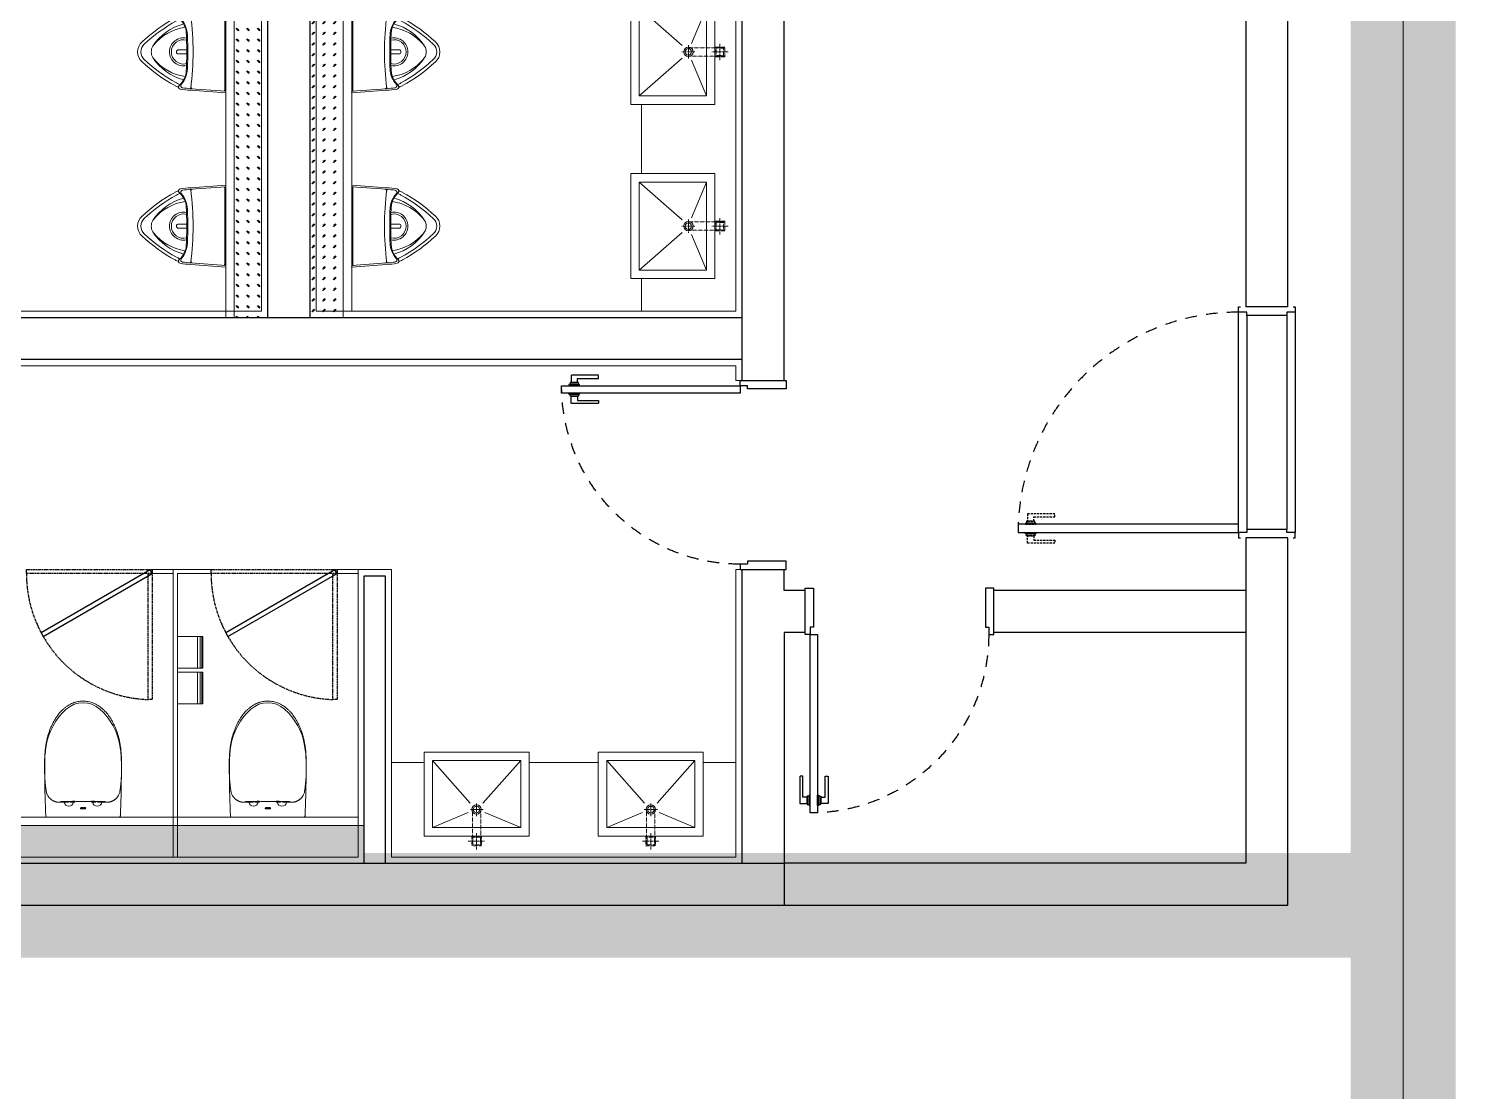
# Model space of a CAD drawing. Header units: millimetres. Extents: x 4003075 to 5615882, y 1445368 to 2591247.
# Drawn here: x 5327028 to 5333950, y 2410184 to 2415241 of the extents above; entities that cross this region are included whole.
import ezdxf

# ---------------------------------------------------------------- set-up
doc = ezdxf.new("R2010")
doc.units = ezdxf.units.MM
for name, pattern in [('XR-평면도$0$CENTER', [2, 1.25, -0.25, 0.25, -0.25]), ('XR-평면도$0$DASHEDX2', [1.5, 1, -0.5]), ('XR-평면도$0$HID', [2, 1.1, -0.9])]:
    doc.linetypes.add(name, pattern=pattern)
for name, color, linetype, lineweight in [('1.검수박스', 2, 'Continuous', 25), ('XR-평면도$0$A-CNTL', 9, 'Continuous', 15), ('XR-평면도$0$A-DWXM-DOOR', 9, 'Continuous', 25), ('XR-평면도$0$A-ELEV-LIN3', 9, 'Continuous', 18), ('XR-평면도$0$A-FLXM-SANI', 9, 'Continuous', 20), ('XR-평면도$0$A-WAXM-CUBI', 9, 'Continuous', 20), ('XR-평면도$0$A-WAXM-DRYW', 9, 'Continuous', 25), ('XR-평면도$0$A-XXXX-FIN2', 9, 'Continuous', 20)]:
    doc.layers.add(name, color=color, linetype=linetype, lineweight=lineweight)
doc.layers.add('XR-평면도$0$A-XXXX-NPLT', color=9, linetype='Continuous', lineweight=15, plot=False)

# ---------------------------------------------------------------- blocks, each defined once
blk = doc.blocks.new('XR-평면도$0$중심선(210216)')
at = {"layer": 'XR-평면도$0$A-CNTL', "ltscale": 300}
blk.add_lwpolyline([(11000, 206000), (11000, -10000)], dxfattribs=at)
blk = doc.blocks.new('XR-평면도$0$소변기_02')
at = {"layer": 'XR-평면도$0$A-FLXM-SANI'}
for p, q in [((-175.4, -100), (-187.5, -100)), ((-187.5, -100), (-175.4, -265.9)), ((183.9, -105), (-183.9, -105)), ((-175.1, -105), (-175.4, -100)), ((175.4, -100), (-175.4, -100)), ((175.4, -100), (175.1, -105)), ((175.4, -265.9), (187.5, -100)), ((187.5, -100), (175.4, -100))]:
    blk.add_line(p, q, dxfattribs=at)
for points in [[(-187.5, -100), (-195, -100), (-182.9, -265.9, 0.023242), (-176.9, -316.6, 0.630524), (-159.5, -321.6, -0.202072), (-89.5, -288.1, -0.011863), (0, -286, -0.011863), (89.5, -288.1, -0.202072), (159.5, -321.6, 0.630524), (176.9, -316.6, 0.023242), (182.9, -265.9), (195, -100), (187.5, -100)], [(0, -368, -0.478946), (-65.1, -287.1)], [(-56.1, -286.8, 0.490611), (0, -359.4, 0.528057)], [(-10, -286), (-10, -324.8, 0.414214), (0, -334.8, 0.414214)], [(10, -286), (10, -324.8, -0.414214), (0, -334.8, -0.414214)], [(56.1, -286.8, -0.490611), (0, -359.4, -0.528057)], [(0, -368, 0.478946), (65.1, -287.1)]]:
    blk.add_lwpolyline(points, format="xyb", dxfattribs=at)
for centre, radius, start, end in [((-183.9, -108), 3, 90, 184.15964), ((183.9, -108), 3, 355.84036, 90), ((-168, -258), 8, 184.15964, 276.82536), ((373.1, -226), 550, 184.15964, 188.5026), ((-173.2, -268.7), 2, 97.08927, 184.47099), ((0, -1661.5), 1405.5, 82.91073, 97.08927), ((168, -258), 8, 263.17464, 355.84036), ((-373.1, -226), 550, 351.4974, 355.84036), ((173.2, -268.7), 2, 355.52901, 82.91073), ((-161.9, -306), 9, 188.5026, 311.47478), ((-29.7, -269.3), 150, 201.71253, 208.91057), ((551.7, 51.7), 814.1, 208.91057, 222.56952), ((-76.5, -402.7), 120, 92.47551, 131.47478), ((-29.7, -269.3), 135, 201.71253, 208.91057), ((551.7, 51.7), 799.1, 208.91057, 222.56952), ((103.4, -241.7), 243.5, 193.95778, 237.70336), ((118.9, -259.2), 238.8, 188.26631, 230.45958), ((0, -2172.2), 1891.2, 90, 92.47551), ((0, -2172.2), 1891.2, 87.52449, 90), ((-103.4, -241.7), 243.5, 302.29664, 346.04222), ((-118.9, -259.2), 238.8, 309.54042, 351.73369), ((-551.7, 51.7), 799.1, 317.43048, 331.08943), ((-551.7, 51.7), 814.1, 317.43048, 331.08943), ((76.5, -402.7), 120, 48.52522, 87.52449), ((29.7, -269.3), 135, 331.08943, 338.28747), ((161.9, -306), 9, 228.52522, 351.4974), ((29.7, -269.3), 150, 331.08943, 338.28747), ((0, -405.2), 50, 237.70336, 302.29664), ((0, -455), 65, 222.56952, 270), ((0, -455), 50, 222.56952, 270), ((0, -455), 50, 270, 317.43048), ((0, -455), 65, 270, 317.43048)]:
    blk.add_arc(centre, radius, start, end, dxfattribs=at)
for p in [(-183.9, -105), (195, -100), (-167, -266), (0, -286)]:
    blk.add_point(p, dxfattribs=at)
blk = doc.blocks.new('XR-평면도$0$도어_005')
at = {"layer": 'XR-평면도$0$A-DWXM-DOOR'}
blk.add_lwpolyline([(60, 0), (60, 850), (25, 850), (25, 0)], close=True, dxfattribs=at)
at = {"layer": 'XR-평면도$0$A-DWXM-DOOR', "color": 9, "linetype": 'XR-평면도$0$DASHEDX2', "ltscale": 2}
for points in [[(-25, 805), (10, 805), (10, 775), (-10, 775), (-10, 675), (-25, 675)], [(20, 810), (20, 770), (10, 770), (10, 810)], [(20, 765), (20, 815), (25, 815), (25, 765)], [(65, 765), (65, 815), (60, 815), (60, 765)], [(65, 810), (65, 770), (75, 770), (75, 810)], [(110, 805), (75, 805), (75, 775), (95, 775), (95, 675), (110, 675)]]:
    blk.add_lwpolyline(points, close=True, dxfattribs=at)
at = {"layer": 'XR-평면도$0$A-DWXM-DOOR', "color": 0}
for points in [[(40, -220), (40, -35), (25, -35), (25, 0), (0, 0), (0, -220)], [(860, -220), (860, -35), (875, -35), (875, 0), (900, 0), (900, -220)]]:
    blk.add_lwpolyline(points, close=True, dxfattribs=at)
at = {"layer": 'XR-평면도$0$A-DWXM-DOOR', "color": 1, "linetype": 'XR-평면도$0$HID', "ltscale": 50}
blk.add_arc((25, 0), 850, 0, 90, dxfattribs=at)
blk = doc.blocks.new('XR-평면도$0$대변기_04')
at = {"layer": 'XR-평면도$0$A-FLXM-SANI'}
for p, q in [((170.8, -200), (-170.8, -200)), ((-105, -274.9), (-105, -271.9)), ((-60, -270.9), (-60, -270.8)), ((-60, -270.8), (-60, -271)), ((-60, -271.4), (-60, -270.9)), ((-60, -271), (-60, -271.7)), ((-60, -271.7), (-60, -271.4)), ((-12.4, -240.2), (-11.5, -241.2)), ((-12.4, -240.2), (-6.8, -240.2)), ((-12.4, -242.2), (-12.4, -240.2)), ((-12.4, -240.4), (-11.6, -241.3)), ((-12.4, -240.6), (-11.7, -241.4)), ((-12.4, -240.8), (-11.7, -241.5)), ((-12.4, -240.9), (-11.8, -241.6)), ((-12.4, -241.1), (-11.8, -241.8)), ((-12.4, -241.3), (-11.8, -241.9)), ((-12.4, -241.5), (-11.8, -242.1)), ((-12.4, -241.7), (-11.9, -242.2)), ((-12.4, -241.8), (-12.1, -242.2)), ((-12.4, -242), (-12.3, -242.2)), ((-12.4, -242.2), (-12.4, -242.2)), ((-12.4, -242.2), (-11.8, -242.2)), ((-12.3, -240.2), (-11.4, -241.1)), ((-12.1, -240.2), (-11.3, -241)), ((-12, -240.2), (-11.2, -240.9)), ((-11.8, -240.2), (-11.1, -240.9)), ((-11.8, -242.2), (-11.8, -241.9)), ((-11.6, -240.2), (-11, -240.8)), ((-11.4, -240.2), (-10.8, -240.8)), ((-11.3, -240.2), (-10.6, -240.8)), ((-11.3, -244.8), (-11.3, -245.5)), ((-10.7, -244.8), (-11.3, -244.8)), ((-11.3, -244.9), (-10.8, -245.5)), ((-11.3, -245.1), (-10.9, -245.5)), ((-11.3, -245.2), (-11.1, -245.5)), ((-11.3, -245.4), (-11.3, -245.5)), ((-7.9, -245.5), (-11.3, -245.5)), ((-11.2, -244.8), (-10.6, -245.5)), ((-11.1, -240.2), (-10.4, -240.8)), ((-11, -244.8), (-10.4, -245.5)), ((-10.9, -240.2), (-10.3, -240.8)), ((-10.9, -244.8), (-10.2, -245.5)), ((-10.7, -240.2), (-9, -242)), ((-10.7, -240.8), (-10.3, -240.8)), ((-10.7, -244.8), (-10.1, -245.5)), ((-10.6, -240.2), (-9, -241.8)), ((-10.5, -244.8), (-9.9, -245.5)), ((-10.4, -240.2), (-9, -241.6)), ((-10.4, -244.7), (-9.7, -245.5)), ((-10.3, -240.8), (-9, -242.1)), ((-10.3, -240.8), (-10.3, -244.4)), ((-10.3, -241), (-9, -242.3)), ((-10.3, -241.2), (-9, -242.5)), ((-10.3, -241.4), (-9, -242.7)), ((-10.3, -241.5), (-9, -242.8)), ((-10.3, -241.7), (-9, -243)), ((-10.3, -241.9), (-9, -243.2)), ((-10.3, -242.1), (-9, -243.4)), ((-10.3, -242.3), (-9, -243.5)), ((-10.3, -242.4), (-9, -243.7)), ((-10.3, -242.6), (-9, -243.9)), ((-10.3, -242.8), (-9, -244.1)), ((-10.3, -243), (-9, -244.3)), ((-10.3, -243.1), (-9, -244.4)), ((-10.3, -243.3), (-8.1, -245.5)), ((-10.3, -243.5), (-8.3, -245.5)), ((-10.3, -243.7), (-8.5, -245.5)), ((-10.3, -243.8), (-8.6, -245.5)), ((-10.3, -244), (-8.8, -245.5)), ((-10.3, -244.2), (-9, -245.5)), ((-10.3, -244.4), (-9.2, -245.5)), ((-10.3, -244.5), (-9.3, -245.5)), ((-10.3, -244.7), (-9.5, -245.5)), ((-10.2, -240.2), (-9, -241.4)), ((-10, -240.2), (-9, -241.2)), ((-9.8, -240.2), (-9, -241.1)), ((-9.7, -240.2), (-9, -240.9)), ((-9.5, -240.2), (-8.9, -240.8)), ((-9.3, -240.2), (-8.7, -240.8)), ((-9.1, -240.2), (-8.5, -240.8)), ((-9, -240.2), (-8.3, -240.8)), ((-9, -240.8), (-9, -244.4)), ((-9, -240.8), (-8.5, -240.8)), ((-9, -245.5), (-9, -245.5)), ((-8.8, -240.2), (-8.1, -240.9)), ((-8.6, -240.2), (-6.8, -242)), ((-8.6, -244.8), (-7.9, -245.5)), ((-7.9, -244.8), (-8.6, -244.8)), ((-8.4, -240.2), (-6.8, -241.8)), ((-8.4, -244.8), (-7.9, -245.3)), ((-8.3, -240.2), (-6.8, -241.7)), ((-8.2, -244.8), (-7.9, -245.2)), ((-8.1, -240.2), (-6.8, -241.5)), ((-8, -244.8), (-7.9, -245)), ((-7.9, -240.2), (-6.8, -241.3)), ((-7.9, -244.8), (-7.9, -245.5)), ((-7.7, -240.2), (-6.8, -241.1)), ((-7.5, -240.2), (-6.8, -241)), ((-7.5, -241.5), (-6.8, -242.2)), ((-7.4, -240.2), (-6.8, -240.8)), ((-7.4, -241.7), (-7, -242.2)), ((-7.4, -241.9), (-7.1, -242.2)), ((-7.4, -242.2), (-7.4, -241.9)), ((-7.4, -242.1), (-7.3, -242.2)), ((-7.4, -242.2), (-6.8, -242.2)), ((-7.2, -240.2), (-6.8, -240.6)), ((-7, -240.2), (-6.8, -240.4)), ((-6.8, -240.2), (-6.8, -240.3)), ((-6.8, -242.2), (-6.8, -240.2)), ((-6.8, -240.8), (-6.8, -240.8)), ((-6.4, -242.6), (-3.3, -245.6)), ((-6.4, -242.8), (-3.5, -245.6)), ((-6.4, -243), (-3.7, -245.6)), ((-6.4, -243.1), (-3.9, -245.6)), ((-6.3, -242), (-4.9, -243.4)), ((-6.3, -242.1), (-4.8, -243.6)), ((-6.3, -242.3), (-4.7, -243.9)), ((-6.3, -242.4), (-4.6, -244.1)), ((-6.3, -243.4), (-4.1, -245.5)), ((-6.3, -243.6), (-4.4, -245.5)), ((-6.2, -241.8), (-4.9, -243)), ((-6.2, -241.9), (-4.9, -243.2)), ((-6.2, -243.9), (-4.7, -245.3)), ((-6.1, -241.6), (-4.9, -242.8)), ((-6, -241.4), (-4.9, -242.5)), ((-6, -241.5), (-4.9, -242.7)), ((-6, -244.2), (-5.1, -245.1)), ((-5.9, -241.3), (-4.9, -242.3)), ((-5.8, -241.1), (-4.8, -242)), ((-5.8, -241.2), (-4.8, -242.2)), ((-5.7, -241), (-4.8, -241.9)), ((-5.6, -240.9), (-4.7, -241.8)), ((-5.5, -240.8), (-4.7, -241.6)), ((-5.4, -240.7), (-4.6, -241.5)), ((-5.3, -240.7), (-4.6, -241.4)), ((-5.2, -240.6), (-4.5, -241.3)), ((-5.1, -240.5), (-4.4, -241.2)), ((-5, -240.5), (-4.4, -241.1)), ((-4.9, -240.4), (-4.3, -241)), ((-4.7, -240.3), (-4.2, -240.9)), ((-4.6, -240.3), (-4.1, -240.8)), ((-4.5, -240.2), (-3.9, -240.8)), ((-4.4, -240.2), (-3.8, -240.7)), ((-4.2, -240.1), (-3.7, -240.7)), ((-4.1, -240.1), (-3.5, -240.7)), ((-4, -240.1), (-3.4, -240.6)), ((-3.9, -244.9), (-3.2, -245.6)), ((-3.8, -240), (-3.2, -240.6)), ((-3.7, -245), (-3, -245.6)), ((-3.6, -240), (-3, -240.7)), ((-3.5, -240), (-2.7, -240.8)), ((-3.4, -245), (-2.8, -245.6)), ((-3.3, -240), (-0.3, -243.1)), ((-3.3, -245), (-2.7, -245.6)), ((-3.1, -240), (-0.2, -242.9)), ((-3.1, -245), (-2.5, -245.5)), ((-3, -245), (-2.4, -245.5)), ((-2.9, -240), (-0.2, -242.7)), ((-2.8, -244.9), (-2.3, -245.5)), ((-2.7, -240.1), (-0.3, -242.5)), ((-2.7, -244.9), (-2.1, -245.4)), ((-2.6, -244.8), (-2, -245.4)), ((-2.5, -240.1), (-0.3, -242.3)), ((-2.5, -244.7), (-1.9, -245.3)), ((-2.4, -244.7), (-1.8, -245.3)), ((-2.3, -240.2), (-0.3, -242.1)), ((-2.3, -244.6), (-1.7, -245.2)), ((-2.2, -244.5), (-1.5, -245.1)), ((-2.1, -244.4), (-1.4, -245.1)), ((-2, -240.3), (-0.4, -241.8)), ((-2, -241.5), (-0.3, -243.2)), ((-2, -244.2), (-1.2, -244.9)), ((-2, -244.3), (-1.3, -245)), ((-1.9, -241.8), (-0.3, -243.4)), ((-1.9, -243.9), (-1.1, -244.7)), ((-1.9, -244), (-1.1, -244.8)), ((-1.8, -242), (-0.3, -243.5)), ((-1.8, -242.3), (-0.4, -243.6)), ((-1.8, -243.3), (-0.7, -244.4)), ((-1.8, -243.5), (-0.8, -244.5)), ((-1.8, -243.6), (-0.9, -244.6)), ((-1.8, -243.8), (-1, -244.6)), ((-1.7, -242.5), (-0.4, -243.8)), ((-1.7, -242.7), (-0.5, -243.9)), ((-1.7, -242.8), (-0.5, -244)), ((-1.7, -243), (-0.6, -244.1)), ((-1.7, -243.2), (-0.7, -244.3)), ((-1.6, -240.5), (-0.6, -241.5)), ((0.3, -240.2), (1.2, -241.2)), ((0.3, -240.2), (6, -240.2)), ((0.3, -242.2), (0.3, -240.2)), ((0.3, -240.4), (1.1, -241.3)), ((0.3, -240.6), (1.1, -241.4)), ((0.3, -240.8), (1, -241.5)), ((0.3, -240.9), (1, -241.6)), ((0.3, -241.1), (0.9, -241.8)), ((0.3, -241.3), (0.9, -241.9)), ((0.3, -241.5), (0.9, -242.1)), ((0.3, -241.7), (0.8, -242.2)), ((0.3, -241.8), (0.7, -242.2)), ((0.3, -242), (0.5, -242.2)), ((0.3, -242.2), (0.3, -242.2)), ((0.3, -242.2), (0.9, -242.2)), ((0.4, -240.2), (1.3, -241.1)), ((0.6, -240.2), (1.4, -241)), ((0.8, -240.2), (1.5, -240.9)), ((0.9, -242.2), (0.9, -241.9)), ((1, -240.2), (1.7, -240.9)), ((1.1, -240.2), (1.8, -240.8)), ((1.3, -240.2), (1.9, -240.8)), ((2.1, -244.8), (1.4, -244.8)), ((1.4, -244.8), (1.4, -245.5)), ((1.4, -244.9), (2, -245.5)), ((1.4, -245.1), (1.8, -245.5)), ((1.4, -245.2), (1.6, -245.5)), ((1.4, -245.4), (1.5, -245.5)), ((4.9, -245.5), (1.4, -245.5)), ((1.5, -240.2), (2.1, -240.8)), ((1.5, -244.8), (2.2, -245.5)), ((1.7, -240.2), (2.3, -240.8)), ((1.7, -244.8), (2.3, -245.5)), ((1.8, -240.2), (2.5, -240.8)), ((1.9, -244.8), (2.5, -245.5)), ((2, -240.2), (3.8, -242)), ((2, -240.8), (2.5, -240.8)), ((2.1, -244.8), (2.7, -245.5)), ((2.2, -240.2), (3.8, -241.8)), ((2.2, -244.8), (2.9, -245.5)), ((2.3, -244.7), (3, -245.5)), ((2.4, -240.2), (3.8, -241.6)), ((2.4, -244.7), (3.2, -245.5)), ((2.5, -240.2), (3.8, -241.4)), ((2.5, -240.8), (3.8, -242.1)), ((2.5, -240.8), (2.5, -244.4)), ((2.5, -241), (3.8, -242.3)), ((2.5, -241.2), (3.8, -242.5)), ((2.5, -241.4), (3.8, -242.7)), ((2.5, -241.5), (3.8, -242.8)), ((2.5, -241.7), (3.8, -243)), ((2.5, -241.9), (3.8, -243.2)), ((2.5, -242.1), (3.8, -243.4)), ((2.5, -242.3), (3.8, -243.5)), ((2.5, -242.4), (3.8, -243.7)), ((2.5, -242.6), (3.8, -243.9)), ((2.5, -242.8), (3.8, -244.1)), ((2.5, -243), (3.8, -244.3)), ((2.5, -243.1), (3.8, -244.4)), ((2.5, -243.3), (4.6, -245.5)), ((2.5, -243.5), (4.5, -245.5)), ((2.5, -243.7), (4.3, -245.5)), ((2.5, -243.8), (4.1, -245.5)), ((2.5, -244), (3.9, -245.5)), ((2.5, -244.2), (3.8, -245.5)), ((2.5, -244.4), (3.6, -245.5)), ((2.5, -244.5), (3.4, -245.5)), ((2.7, -240.2), (3.8, -241.2)), ((2.9, -240.2), (3.8, -241.1)), ((3.1, -240.2), (3.8, -240.9)), ((3.3, -240.2), (3.9, -240.8)), ((3.4, -240.2), (4.1, -240.8)), ((3.6, -240.2), (4.2, -240.8)), ((3.8, -240.2), (4.4, -240.8)), ((3.8, -240.8), (4.3, -240.8)), ((3.8, -240.8), (3.8, -244.4)), ((3.8, -245.5), (3.8, -245.5)), ((4, -240.2), (4.7, -240.9)), ((4.1, -240.2), (6, -242)), ((4.2, -244.8), (4.8, -245.5)), ((4.9, -244.8), (4.2, -244.8)), ((4.3, -240.2), (6, -241.8)), ((4.4, -244.8), (4.9, -245.3)), ((4.5, -240.2), (6, -241.7)), ((4.5, -244.8), (4.9, -245.2)), ((4.7, -240.2), (6, -241.5)), ((4.7, -244.8), (4.9, -245)), ((4.8, -240.2), (6, -241.3)), ((4.9, -244.8), (4.9, -245.5)), ((5, -240.2), (6, -241.1)), ((5.2, -240.2), (6, -241)), ((5.3, -241.5), (6, -242.2)), ((5.3, -241.7), (5.8, -242.2)), ((5.3, -241.9), (5.6, -242.2)), ((5.3, -242.2), (5.3, -241.9)), ((5.3, -242.1), (5.4, -242.2)), ((5.3, -242.2), (6, -242.2)), ((5.4, -240.2), (6, -240.8)), ((5.5, -240.2), (6, -240.6)), ((5.7, -240.2), (6, -240.4)), ((5.9, -240.2), (6, -240.3)), ((6, -242.2), (6, -240.2)), ((6, -240.8), (6, -240.8)), ((6.4, -242.3), (8, -243.9)), ((6.4, -242.4), (8.1, -244.1)), ((6.4, -242.6), (9.4, -245.6)), ((6.4, -242.8), (9.2, -245.6)), ((6.4, -243), (9, -245.6)), ((6.4, -243.1), (8.8, -245.6)), ((6.4, -243.4), (8.6, -245.5)), ((6.5, -241.9), (7.9, -243.2)), ((6.5, -242), (7.9, -243.4)), ((6.5, -242.1), (7.9, -243.6)), ((6.5, -243.6), (8.3, -245.5)), ((6.6, -241.6), (7.8, -242.8)), ((6.6, -241.8), (7.8, -243)), ((6.6, -243.9), (8, -245.3)), ((6.7, -241.5), (7.8, -242.7)), ((6.8, -241.3), (7.9, -242.3)), ((6.8, -241.4), (7.9, -242.5)), ((6.8, -244.2), (7.6, -245.1)), ((6.9, -241.2), (7.9, -242.2)), ((7, -241.1), (7.9, -242)), ((7.1, -241), (8, -241.9)), ((7.2, -240.9), (8, -241.8)), ((7.3, -240.8), (8, -241.6)), ((7.4, -240.7), (8.1, -241.5)), ((7.5, -240.7), (8.2, -241.4)), ((7.6, -240.6), (8.2, -241.3)), ((7.7, -240.5), (8.3, -241.2)), ((7.8, -240.5), (8.4, -241.1)), ((7.9, -240.4), (8.5, -241)), ((8, -240.3), (8.6, -240.9)), ((8.1, -240.3), (8.7, -240.8)), ((8.2, -240.2), (8.8, -240.8)), ((8.4, -240.2), (8.9, -240.7)), ((8.5, -240.1), (9.1, -240.7)), ((8.6, -240.1), (9.2, -240.7)), ((8.8, -240.1), (9.4, -240.6)), ((8.8, -244.9), (9.6, -245.6)), ((8.9, -240), (9.5, -240.6)), ((9.1, -240), (9.8, -240.7)), ((9.1, -245), (9.8, -245.6)), ((9.3, -240), (10, -240.8)), ((9.3, -245), (9.9, -245.6)), ((9.4, -240), (12.5, -243.1)), ((9.5, -245), (10.1, -245.6)), ((9.6, -240), (12.5, -242.9)), ((9.6, -245), (10.2, -245.5)), ((9.8, -240), (12.5, -242.7)), ((9.8, -245), (10.3, -245.5)), ((9.9, -244.9), (10.5, -245.5)), ((10, -240.1), (12.5, -242.5)), ((10.1, -244.9), (10.6, -245.4)), ((10.2, -240.1), (12.5, -242.3)), ((10.2, -244.8), (10.7, -245.4)), ((10.3, -244.7), (10.9, -245.3)), ((10.4, -244.7), (11, -245.3)), ((10.5, -240.2), (12.4, -242.1)), ((10.5, -244.6), (11.1, -245.2)), ((10.6, -244.4), (11.3, -245.1)), ((10.6, -244.5), (11.2, -245.1)), ((10.7, -244.3), (11.4, -245)), ((10.8, -240.3), (12.3, -241.8)), ((10.8, -241.5), (12.5, -243.2)), ((10.8, -244), (11.6, -244.8)), ((10.8, -244.2), (11.5, -244.9)), ((10.9, -241.8), (12.4, -243.4)), ((10.9, -242), (12.4, -243.5)), ((10.9, -243.6), (11.9, -244.6)), ((10.9, -243.8), (11.8, -244.6)), ((10.9, -243.9), (11.7, -244.7)), ((11, -242.3), (12.4, -243.6)), ((11, -242.5), (12.3, -243.8)), ((11, -242.7), (12.3, -243.9)), ((11, -242.8), (12.2, -244)), ((11, -243), (12.2, -244.1)), ((11, -243.2), (12.1, -244.3)), ((11, -243.3), (12, -244.4)), ((11, -243.5), (11.9, -244.5)), ((11.2, -240.5), (12.1, -241.5)), ((40, -275.2), (40, -270.8)), ((60, -270.8), (60, -271.7)), ((70, -271.7), (70, -270.8)), ((105, -271.8), (105, -275)), ((183.6, -443.9), (183.6, -450.5))]:
    blk.add_line(p, q, dxfattribs=at)
for centre, radius, start, end in [((4817.4, -426.1), 5000, 177.48529, 179.62592), ((-170.8, -207), 7, 90, 177.48529), ((170.8, -207), 7, 2.51471, 90), ((-4817.4, -426.1), 5000, 0.37423, 2.51471), ((-104, -271.8), 0.977, 88.25383, 186.3124), ((-117.5, -271.4), 13.5, 358.9467, 2.80642), ((-67.8, -275), 22.6, 10.92171, 169.0858), ((-83.5, -271.4), 13.6, 358.95391, 2.79917), ((-343.4, -275), 303.5, 359.95565, 0.79308), ((-10.7, -241.9), 1.07, 90, 179.98794), ((-10.7, -244.4), 0.4, 270, 0), ((-8.6, -244.4), 0.4, 179.98752, 270), ((-8.5, -241.9), 1.07, 359.98794, 90), ((-3.6, -242.8), 2.73, 142.99712, 216.43759), ((-3.2, -243.3), 3.27, 39.76915, 140.19688), ((-3.2, -242.4), 3.27, 219.35632, 320.61032), ((-1.2, -242.8), 3.64, 160.79441, 199.12026), ((-3.2, -242.1), 1.47, 19.19353, 160.79441), ((-3.2, -243.5), 1.47, 199.12027, 340.86768), ((-5.3, -242.8), 3.64, 340.86768, 19.19353), ((-2.9, -242.8), 2.73, 323.52579, 36.96552), ((2, -241.9), 1.07, 90, 179.98794), ((2.1, -244.4), 0.4, 270, 0), ((4.2, -244.4), 0.4, 179.98752, 270), ((4.3, -241.9), 1.07, 359.98794, 90), ((9.1, -242.8), 2.73, 142.99712, 216.43759), ((9.4, -243.3), 3.27, 39.76915, 140.19688), ((9.4, -242.4), 3.27, 219.35632, 320.61032), ((11.5, -242.8), 3.64, 160.79441, 199.12026), ((9.4, -242.1), 1.47, 19.19353, 160.79441), ((9.4, -243.5), 1.47, 199.12027, 340.86768), ((7.4, -242.8), 3.64, 340.86768, 19.19353), ((9.8, -242.8), 2.73, 323.56592, 37.00639), ((67.8, -275), 22.6, 10.92944, 169.07056), ((4817.4, -426.1), 5000, 179.62592, 180.40692), ((-7645.2, -414.1), 7827.8, 359.65229, 0.13615), ((317.5, -458), 500, 180.40692, 189.50441), ((-317.5, -458), 500, 350.49559, 359.59308), ((120.2, -491.1), 300, 189.50441, 228.08479), ((-120.2, -491.1), 300, 311.91521, 350.49559), ((0, -625), 120, 228.08479, 311.91521)]:
    blk.add_arc(centre, radius, start, end, dxfattribs=at)
for points, knots in [([(-130.1, -273.1), (-131, -273.4), (-132.8, -273.9), (-135.5, -274.9), (-138.1, -275.9), (-140.8, -277.2), (-143.5, -278.6), (-146, -280), (-147.9, -281.2), (-149.7, -282.4), (-151.4, -283.7), (-153.1, -285), (-155.7, -287.1), (-158.8, -290.1), (-162.4, -294.1), (-165.3, -298), (-168, -302.3), (-170.6, -307.1), (-172.7, -312.2), (-174.2, -316.8), (-175.2, -320.9), (-175.6, -323.5), (-175.8, -324.8)], [0, 0, 0, 0, 0.038415, 0.080237, 0.115789, 0.152261, 0.201926, 0.239706, 0.271286, 0.296594, 0.32824, 0.357618, 0.384708, 0.465477, 0.537704, 0.603102, 0.664392, 0.747724, 0.826007, 0.891661, 0.946891, 1, 1, 1, 1]), ([(-130.1, -273.1), (-130.1, -273.1), (-130.1, -273.1), (-130, -273.1), (-130, -273.1)], [0, 0, 0, 0, 0.8492725, 1, 1, 1, 1]), ([(-125.6, -271.9), (-125.7, -271.9), (-126.5, -272), (-127.3, -272.3), (-128.1, -272.5)], [0, 0, 0, 0, 0.148354, 1, 1, 1, 1]), ([(-128.1, -272.5), (-128.1, -272.5), (-128, -272.5), (-128, -272.5), (-128, -272.5)], [0, 0, 0, 0, 0.237308, 1, 1, 1, 1]), ([(-128, -272.5), (-127.7, -272.4), (-127.3, -272.3), (-126.8, -272.1), (-126.3, -272), (-125.9, -271.9), (-125.3, -271.8), (-125.1, -271.8), (-124.9, -271.8)], [0, 0, 0, 0, 0.277829, 0.36409, 0.414764, 0.750072, 0.791805, 1, 1, 1, 1]), ([(-114.1, -270.9), (-115.6, -270.9), (-118.6, -271), (-122.2, -271.3), (-124.3, -271.7), (-124.9, -271.8)], [0, 0, 0, 0, 0.411206, 0.828701, 1, 1, 1, 1]), ([(-105.5, -271), (-105.5, -270.9), (-105.5, -270.8), (-105.5, -270.8), (-105.5, -270.8)], [0, 0, 0, 0, 0.410182, 1, 1, 1, 1]), ([(-105.5, -271), (-105.5, -271.5), (-105.5, -272.5), (-105.5, -273.8), (-105.5, -274.5)], [0, 0, 0, 0, 0.4995125, 1, 1, 1, 1]), ([(-103.8, -275.1), (-104, -275.1), (-104.4, -275.1), (-104.9, -275), (-105.3, -274.8), (-105.5, -274.7), (-105.5, -274.5), (-105.5, -274.5)], [0, 0, 0, 0, 0.209175, 0.417993, 0.636294, 0.87499, 1, 1, 1, 1]), ([(-104, -271.7), (-103.7, -272.1), (-103.3, -272.8), (-103, -274.1), (-103, -275), (-103, -275.1)], [0, 0, 0, 0, 0.454665, 0.904191, 1, 1, 1, 1]), ([(-39.9, -275.3), (-43.7, -275.3), (-55.8, -275.3), (-72.3, -275.3), (-90.3, -275.2), (-99.3, -275.2), (-103.8, -275.1)], [0.3906777, 0.3906777, 0.3906777, 0.3906777, 0.479148, 0.7393423, 0.8696738, 1, 1, 1, 1]), ([(-60, -271.7), (-60, -271.9), (-60.1, -272.3), (-60.9, -273), (-62.1, -273.7), (-63.7, -274.1), (-65.4, -274.2), (-67, -274), (-68.4, -273.4), (-69.4, -272.7), (-69.9, -272.1), (-70, -271.8), (-70, -271.7)], [0, 0, 0, 0, 0.103475, 0.206828, 0.313388, 0.42291, 0.52874, 0.629845, 0.732607, 0.840648, 0.949677, 1, 1, 1, 1]), ([(0, -275), (-8.3, -275.1), (-21.6, -275.1), (-34.9, -275.2), (-39.9, -275.3)], [0, 0, 0, 0, 0.239537, 0.3841354, 0.3841354, 0.3841354, 0.3841354]), ([(40, -275.2), (35.7, -275.2), (22.4, -275.2), (9, -275.1), (0, -275)], [0.6153596, 0.6153596, 0.6153596, 0.6153596, 0.7396342, 1, 1, 1, 1]), ([(103.8, -275.1), (95.5, -275.2), (79, -275.3), (58.1, -275.3), (45.4, -275.3), (40, -275.3)], [0, 0, 0, 0, 0.2396084, 0.4796254, 0.6047896, 0.6047896, 0.6047896, 0.6047896]), ([(60, -271.7), (60.1, -271.9), (60.2, -272.3), (61, -273), (62.2, -273.7), (63.7, -274.1), (65.4, -274.2), (67, -273.9), (68.4, -273.4), (69.5, -272.7), (69.9, -272.1), (70, -271.8), (70, -271.7)], [0, 0, 0, 0, 0.103475, 0.206828, 0.313388, 0.42291, 0.52874, 0.629845, 0.732607, 0.840648, 0.949676, 1, 1, 1, 1]), ([(103.8, -275.1), (104, -275.1), (104.4, -275.1), (104.9, -275), (105.3, -274.8), (105.5, -274.7), (105.5, -274.5), (105.5, -274.5)], [0, 0, 0, 0, 0.209176, 0.417993, 0.636294, 0.87499, 1, 1, 1, 1]), ([(105, -271.8), (105, -271.6), (105, -271.4), (104.7, -271), (104.4, -270.8), (104.1, -270.8), (104, -270.8)], [0, 0, 0, 0, 0.263853, 0.504852, 0.762392, 1, 1, 1, 1]), ([(105.5, -274.5), (105.5, -273.8), (105.5, -272.6), (105.5, -271.6), (105.5, -270.8)], [0, 0, 0, 0, 0.4995125, 0.960743, 0.960743, 0.960743, 0.960743]), ([(124.9, -271.8), (124.3, -271.7), (122.2, -271.3), (118.6, -271), (115.6, -270.9), (114.1, -270.9)], [0, 0, 0, 0, 0.1710117, 0.5886504, 1, 1, 1, 1]), ([(114.2, -270.9), (114.2, -270.9), (114.3, -270.8), (114.3, -271), (114.4, -271.1)], [0, 0, 0, 0, 0.071491, 1, 1, 1, 1]), ([(124.9, -271.8), (125.1, -271.8), (125.3, -271.8), (126.3, -272.1), (127.2, -272.3), (128, -272.5)], [0, 0, 0, 0, 0.200369, 0.236922, 1, 1, 1, 1]), ([(175.8, -324.8), (175.4, -322.5), (174.6, -317.8), (172.3, -311.1), (169.8, -305.4), (167.1, -300.7), (164.6, -297), (161.9, -293.6), (159.2, -290.6), (156.3, -287.7), (153.3, -285.1), (149.9, -282.5), (146.7, -280.4), (143.3, -278.5), (140.1, -276.8), (136.7, -275.3), (133.4, -274.1), (131.1, -273.4), (130.1, -273.1)], [0, 0, 0, 0, 0.0949328, 0.1951642, 0.2909612, 0.3524756, 0.417565, 0.4723785, 0.5311917, 0.5840098, 0.6422862, 0.6943077, 0.7572587, 0.7998813, 0.856097, 0.9039317, 0.9546453, 1, 1, 1, 1]), ([(-175.8, -324.8), (-176.7, -331.2), (-178.5, -344), (-180.4, -363.2), (-182, -382.5), (-183, -401.9), (-183.5, -421.3), (-183.6, -434.2), (-183.6, -440.6)], [0, 0, 0, 0, 0.166639, 0.333309, 0.49999, 0.666698, 0.833429, 1, 1, 1, 1]), ([(175.8, -324.8), (176.7, -331.2), (178.5, -344), (180.4, -363.2), (182, -382.5), (183, -401.9), (183.5, -421.3), (183.6, -434.2), (183.6, -440.6)], [0, 0, 0, 0, 0.166639, 0.333309, 0.49999, 0.666697, 0.833429, 1, 1, 1, 1]), ([(-183.6, -440.6), (-183.6, -449), (-183.6, -465.7), (-182.7, -490.8), (-180.8, -515.8), (-178.1, -537.9), (-174.9, -557.1), (-171.5, -573.5), (-167.3, -589.6), (-162.2, -605.6), (-156.2, -621.1), (-149.4, -636.4), (-141.9, -651.3), (-133.8, -665.9), (-125.5, -678.8), (-117.2, -690), (-109.2, -699.6), (-100.5, -708.6), (-91.3, -717.1), (-81.5, -725), (-71.3, -732.2), (-60.5, -738.6), (-49.9, -743.5), (-39.7, -747.1), (-29.9, -749.6), (-20, -751.2), (-10, -752.2), (-3.3, -752.4), (0, -752.4)], [0, 0, 0, 0, 0.062557, 0.12508, 0.18759, 0.250104, 0.291778, 0.333444, 0.375116, 0.416777, 0.45842, 0.500087, 0.541771, 0.583424, 0.625082, 0.656338, 0.687572, 0.718789, 0.750022, 0.781276, 0.8125, 0.843692, 0.874899, 0.899873, 0.924876, 0.949924, 0.974989, 1, 1, 1, 1]), ([(0, -752.4), (4.2, -752.3), (12.6, -752.1), (25, -750.6), (37.3, -747.9), (49.2, -743.8), (60.7, -738.5), (71.5, -732.1), (81.7, -724.9), (91.4, -716.9), (100.7, -708.5), (109.4, -699.4), (117.4, -689.8), (125.7, -678.6), (134, -665.7), (142.1, -651.1), (149.5, -636.1), (156.3, -620.9), (162.3, -605.3), (167.4, -589.4), (171.5, -573.2), (174.9, -556.9), (178.1, -537.7), (180.8, -515.6), (182.7, -490.6), (183.6, -465.6), (183.6, -449), (183.6, -440.6)], [0, 0, 0, 0, 0.031308, 0.062636, 0.093975, 0.125326, 0.156662, 0.18798, 0.21927, 0.250537, 0.281806, 0.313082, 0.344355, 0.375622, 0.417293, 0.458942, 0.500569, 0.542214, 0.583862, 0.625521, 0.66717, 0.708806, 0.750426, 0.81284, 0.875244, 0.937632, 1, 1, 1, 1]), ([(183.6, -440.6), (183.6, -440.6), (183.6, -440.6), (183.6, -440.6), (183.6, -440.6), (183.6, -440.6)], [0, 0, 0, 0, 0.120536, 0.555116, 1, 1, 1, 1])]:
    blk.add_open_spline(points, degree=3, knots=knots, dxfattribs=at)
for points in [[(-130.1, -273.1), (-128, -272.5)], [(-128, -272.5), (-130, -273.1)], [(-105.7, -270.8), (-114.2, -270.9)], [(-90, -270.8), (-104, -270.8)], [(-70, -270.8), (-90, -270.8)], [(-45.6, -270.8), (-60, -270.8)], [(-40, -270.8), (-45.6, -270.8)], [(45.6, -270.8), (40, -270.8)], [(60, -270.8), (45.6, -270.8)], [(90, -270.8), (70, -270.8)], [(104, -270.8), (90, -270.8)], [(114.3, -270.9), (105.5, -270.8)], [(128, -272.5), (130.1, -273.1)]]:
    blk.add_open_spline(points, degree=1, dxfattribs=at)
blk = doc.blocks.new('XR-평면도$0$도어_008')
at = {"layer": 'XR-평면도$0$A-DWXM-DOOR'}
blk.add_lwpolyline([(65, 0), (65, 1050), (25, 1050), (25, 0)], close=True, dxfattribs=at)
at = {"layer": 'XR-평면도$0$A-DWXM-DOOR', "color": 9, "linetype": 'XR-평면도$0$DASHEDX2', "ltscale": 10}
for points in [[(-25, 1005), (10, 1005), (10, 975), (-10, 975), (-10, 875), (-25, 875)], [(20, 1010), (20, 970), (10, 970), (10, 1010)], [(20, 965), (20, 1015), (25, 1015), (25, 965)], [(70, 965), (70, 1015), (65, 1015), (65, 965)], [(70, 1010), (70, 970), (80, 970), (80, 1010)], [(115, 1005), (80, 1005), (80, 975), (100, 975), (100, 875), (115, 875)]]:
    blk.add_lwpolyline(points, close=True, dxfattribs=at)
at = {"layer": 'XR-평면도$0$A-DWXM-DOOR', "color": 0}
for points in [[(0, -260), (0, -270), (25, -270), (25, -230), (40, -230), (40, -40), (25, -40), (25, 0), (0, 0), (0, -10)], [(1100, -260), (1100, -270), (1075, -270), (1075, -230), (1060, -230), (1060, -40), (1075, -40), (1075, 0), (1100, 0), (1100, -10)]]:
    blk.add_lwpolyline(points, dxfattribs=at)
at = {"layer": 'XR-평면도$0$A-DWXM-DOOR', "color": 9}
for points in [[(25, 0), (1075, 0)], [(1060, -40), (40, -40)], [(1075, -270), (25, -270)], [(1060, -230), (40, -230)]]:
    blk.add_lwpolyline(points, dxfattribs=at)
at = {"layer": 'XR-평면도$0$A-DWXM-DOOR', "color": 1, "linetype": 'XR-평면도$0$HID', "ltscale": 50}
blk.add_arc((25, 0), 1050, 0, 90, dxfattribs=at)
blk = doc.blocks.new('XR-평면도$0$화장실(4F)')
at = {"layer": 'XR-평면도$0$A-XXXX-NPLT'}
h = blk.add_hatch(dxfattribs=at)
h.set_pattern_fill('GLASS', color=256, scale=2, angle=180)
h.set_pattern_definition([(56.3099, (137442.533, 117547.44), (50.8000678, 101.5999775), [18.316194, -164.845797]), (56.3099, (137441.517, 117550.488), (50.8000678, 101.5999775), [10.989716, -172.172274]), (56.3099, (137447.613, 117550.488), (50.8000678, 101.5999775), [10.989716, -172.172274])])
h.paths.add_polyline_path([(9850, 5420), (9850, 5600), (4400, 5599.9), (4400, 5419.9)])
h = blk.add_hatch(dxfattribs=at)
h.set_pattern_fill('GLASS', color=256, scale=2, angle=270)
h.set_pattern_definition([(33.6901, (116607.44, 133972.533), (101.5999775, 50.8000678), [18.316194, -164.845797]), (33.6901, (116610.488, 133971.517), (101.5999775, 50.8000678), [10.989716, -172.172274]), (33.6901, (116610.488, 133977.613), (101.5999775, 50.8000678), [10.989716, -172.172274])])
h.paths.add_polyline_path([(4500, 3000), (4660, 3000), (4660, 1330), (4500, 1330)])
h = blk.add_hatch(dxfattribs=at)
h.set_pattern_fill('GLASS', color=256, scale=2, angle=270)
h.set_pattern_definition([(146.3099, (-107087.44, 133942.533), (-101.5999775, 50.8000678), [18.316194, -164.845797]), (146.3099, (-107090.488, 133941.517), (-101.5999775, 50.8000678), [10.989716, -172.172274]), (146.3099, (-107090.488, 133947.613), (-101.5999775, 50.8000678), [10.989716, -172.172274])])
h.paths.add_polyline_path([(5020, 3000), (4860, 3000), (4860, 1330), (5020, 1330)])
at = {"layer": 'XR-평면도$0$A-DWXM-DOOR', "color": 8, "linetype": 'XR-평면도$0$DASHEDX2', "ltscale": 5}
for points in [[(4530, 4220), (4530, 4820), (4550, 4820), (4550, 4220)], [(5410, 4220), (5410, 4820), (5430, 4820), (5430, 4220)], [(5130, 4200), (4530, 4200), (4530, 4220), (5130, 4220)], [(6010, 4200), (5410, 4200), (5410, 4220), (6010, 4220)]]:
    blk.add_lwpolyline(points, close=True, dxfattribs=at)
at = {"layer": 'XR-평면도$0$A-DWXM-DOOR'}
for points in [[(5049.6, 4520), (4530, 4220), (4540, 4202.7), (5059.6, 4502.7)], [(5929.6, 4520), (5410, 4220), (5420, 4202.7), (5939.6, 4502.7)]]:
    blk.add_lwpolyline(points, close=True, dxfattribs=at)
at = {"layer": 'XR-평면도$0$A-DWXM-DOOR', "color": 8, "linetype": 'XR-평면도$0$DASHEDX2', "ltscale": 5}
for centre in [(4530, 4220), (5410, 4220)]:
    blk.add_arc(centre, 600, 30, 88.08979, dxfattribs=at)
at = {"layer": 'XR-평면도$0$A-DWXM-DOOR', "color": 1, "linetype": 'XR-평면도$0$CENTER', "ltscale": 10}
for centre in [(4530, 4220), (5410, 4220)]:
    blk.add_arc(centre, 600, 0, 28.08979, dxfattribs=at)
at = {"layer": 'XR-평면도$0$A-ELEV-LIN3'}
for points in [[(4400, 5600), (4400, 5420), (9850, 5420), (9850, 5600), (4400, 5600)], [(4500, 3000), (4660, 3000), (4660, 1330), (4500, 1330), (4500, 3000)], [(5020, 3000), (4860, 3000), (4860, 1330), (5020, 1330), (5020, 3000)]]:
    blk.add_lwpolyline(points, dxfattribs=at)
at = {"layer": 'XR-평면도$0$A-FLXM-SANI', "color": 1, "linetype": 'XR-평면도$0$CENTER', "ltscale": 10}
for p, q in [((3074.5, 5494), (2995.5, 5494)), ((3035, 5534), (3035, 5454)), ((3904.5, 5494), (3825.5, 5494)), ((3865, 5534), (3865, 5454)), ((3003.8, 5344), (3066.2, 5344)), ((3035, 5375.2), (3035, 5312.8)), ((3833.8, 5344), (3896.2, 5344)), ((3865, 5375.2), (3865, 5312.8)), ((2666, 2565), (2746, 2565)), ((2706, 2604.5), (2706, 2525.5)), ((2824.8, 2565), (2887.2, 2565)), ((2856, 2533.8), (2856, 2596.2)), ((2666, 1735), (2746, 1735)), ((2706, 1774.5), (2706, 1695.5)), ((2824.8, 1735), (2887.2, 1735)), ((2856, 1703.8), (2856, 1766.2))]:
    blk.add_line(p, q, dxfattribs=at)
at = {"layer": 'XR-평면도$0$A-FLXM-SANI', "color": 9}
for p, q in [((5170, 4840), (5290, 4840)), ((5170, 4690), (5170, 4840)), ((5174.4, 4840), (5174.4, 4690)), ((5182.3, 4840), (5182.3, 4690)), ((5195.2, 4840), (5195.2, 4690)), ((5290, 4690), (5170, 4690)), ((5170, 4670), (5290, 4670)), ((5170, 4520), (5170, 4670)), ((5174.4, 4670), (5174.4, 4520)), ((5182.3, 4670), (5182.3, 4520)), ((5195.2, 4670), (5195.2, 4520)), ((5290, 4520), (5170, 4520))]:
    blk.add_line(p, q, dxfattribs=at)
for points in [[(2785, 5120), (2630, 5120), (2630, 5570), (4270, 5570), (4270, 5120), (4115, 5120)], [(2995.3, 5358.5), (2825, 5430)], [(3245, 5430), (3074.7, 5358.5)], [(3825.3, 5358.5), (3655, 5430)], [(4075, 5430), (3904.7, 5358.5)], [(2825, 5110), (3005.1, 5314.2)], [(3064.9, 5314.2), (3245, 5110)], [(3655, 5110), (3835.1, 5314.2)], [(3894.9, 5314.2), (4075, 5110)], [(3615, 5120), (3285, 5120)], [(3080, 1485), (3080, 1330), (2630, 1330), (2630, 2970), (3080, 2970), (3080, 2815)], [(2770, 2775), (2841.5, 2604.7)], [(2885.8, 2594.9), (3090, 2775)], [(2841.5, 2525.3), (2770, 2355)], [(3090, 2355), (2885.8, 2535.1)], [(3080, 2315), (3080, 1985)], [(2770, 1945), (2841.5, 1774.7)], [(2885.8, 1764.9), (3090, 1945)], [(2841.5, 1695.3), (2770, 1525)], [(3090, 1525), (2885.8, 1705.1)]]:
    blk.add_lwpolyline(points, dxfattribs=at)
at = {"layer": 'XR-평면도$0$A-FLXM-SANI'}
for points in [[(2785, 5470), (3285, 5470), (3285, 5070), (2785, 5070)], [(3615, 5470), (4115, 5470), (4115, 5070), (3615, 5070)], [(2730, 2315), (2730, 2815), (3130, 2815), (3130, 2315)], [(2730, 1485), (2730, 1985), (3130, 1985), (3130, 1485)]]:
    blk.add_lwpolyline(points, close=True, dxfattribs=at)
at = {"layer": 'XR-평면도$0$A-FLXM-SANI', "color": 8, "linetype": 'XR-평면도$0$DASHEDX2', "elevation": 0}
for points in [[(3012, 5517), (3012, 5471), (3058, 5471), (3058, 5517)], [(3017, 5512), (3017, 5476), (3053, 5476), (3053, 5512)], [(3842, 5517), (3842, 5471), (3888, 5471), (3888, 5517)], [(3847, 5512), (3847, 5476), (3883, 5476), (3883, 5512)], [(2683, 2542), (2729, 2542), (2729, 2588), (2683, 2588)], [(2688, 2547), (2724, 2547), (2724, 2583), (2688, 2583)], [(2683, 1712), (2729, 1712), (2729, 1758), (2683, 1758)], [(2688, 1717), (2724, 1717), (2724, 1753), (2688, 1753)]]:
    blk.add_lwpolyline(points, close=True, dxfattribs=at)
at = {"layer": 'XR-평면도$0$A-FLXM-SANI', "color": 8, "linetype": 'XR-평면도$0$DASHEDX2'}
for points in [[(3015, 5517), (3055, 5517), (3055, 5344), (3015, 5344)], [(3845, 5517), (3885, 5517), (3885, 5344), (3845, 5344)], [(2683, 2545), (2683, 2585), (2856, 2585), (2856, 2545)], [(2683, 1715), (2683, 1755), (2856, 1755), (2856, 1715)]]:
    blk.add_lwpolyline(points, close=True, dxfattribs=at)
at = {"layer": 'XR-평면도$0$A-FLXM-SANI', "color": 9}
for points in [[(2825, 5110), (2825, 5430), (3245, 5430), (3245, 5110)], [(3655, 5110), (3655, 5430), (4075, 5430), (4075, 5110)], [(3090, 2355), (2770, 2355), (2770, 2775), (3090, 2775)], [(3090, 1525), (2770, 1525), (2770, 1945), (3090, 1945)]]:
    blk.add_lwpolyline(points, close=True, dxfattribs=at)
for centre, radius in [((3035, 5344), 22.3), ((3035, 5344), 15.3), ((3865, 5344), 22.3), ((3865, 5344), 15.3), ((2856, 2565), 22.3), ((2856, 2565), 15.3), ((2856, 1735), 22.3), ((2856, 1735), 15.3)]:
    blk.add_circle(centre, radius, dxfattribs=at)
at = {"layer": 'XR-평면도$0$A-WAXM-CUBI'}
for p, q in [((4530, 4220), (4530, 4200)), ((5130, 4220), (5130, 4200)), ((5410, 4220), (5410, 4200))]:
    blk.add_line(p, q, dxfattribs=at)
for points in [[(5310, 5570), (5310, 4200), (5130, 4200)], [(5290, 5570), (5290, 4220), (5130, 4220)], [(4530, 4220), (4430, 4220)], [(4530, 4200), (4430, 4200)], [(5410, 4220), (5310, 4220)], [(5410, 4200), (5310, 4200)]]:
    blk.add_lwpolyline(points, dxfattribs=at)
at = {"layer": 'XR-평면도$0$A-WAXM-DRYW'}
for p, q in [((2400, 4500), (2400, 5800)), ((200, 4500), (1400, 4500)), ((1400, 4500), (1400, 4300)), ((2300, 4500), (2400, 4500)), ((2300, 4500), (2300, 4300)), ((200, 4300), (1400, 4300)), ((2300, 4300), (2400, 4300)), ((2600, 4200), (2399.9, 4200)), ((0, 4050), (200, 4050)), ((2600, 3300), (2400, 3300)), ((0, 2950), (200, 2950))]:
    blk.add_line(p, q, dxfattribs=at)
for points in [[(11050, 5800), (0, 5800), (0, 4050)], [(200, 4300), (200, 5600), (2400, 5600)], [(9850, 3200), (9850, 5600), (2400, 5600)], [(2600, 5600), (2600, 4200)], [(4400, 5600), (4400, 4230), (4300, 4230), (4300, 5600)], [(200, 4050), (200, 4300)], [(2400, 4300), (2400, 4200)], [(2400, 3300), (2400, 1100)], [(2600, 3300), (2600, 3200), (8750, 3200)], [(2600, 3200), (2600, 1100)], [(7850, 3000), (2600, 3000)], [(4660, 1300), (4660, 3000)], [(4860, 3000), (4860, 1300)], [(0, 2950), (0, 0)], [(200, 0), (200, 2950)]]:
    blk.add_lwpolyline(points, dxfattribs=at)
at = {"layer": 'XR-평면도$0$A-XXXX-FIN2'}
for p, q in [((5060, 1330), (5060, 3000)), ((4460, 1330), (4460, 2970))]:
    blk.add_line(p, q, dxfattribs=at)
for points in [[(9350, 3230), (9820, 3230), (9820, 5570), (4430, 5570), (4430, 4200), (4270, 4200), (4270, 5570), (2630, 5570), (2630, 4200), (2599.9, 4200)], [(9820, 5380), (4430, 5380)], [(2599.9, 3300), (2630, 3300), (2630, 3230), (8750, 3230)], [(2599.9, 1100), (2630, 1100), (2630, 1170), (3080, 1170), (3080, 1330), (2630, 1330), (2630, 2970), (4630, 2970), (4630, 1330), (4080, 1330), (4080, 1170), (5440, 1170), (5440, 1330), (4890, 1330), (4890, 2970), (7820, 2970), (7820, 180), (2630, 180), (2630, 200)]]:
    blk.add_lwpolyline(points, dxfattribs=at)
at = {"xscale": -1}
for name, p in [('XR-평면도$0$도어_005', (2300, 4510)), ('XR-평면도$0$대변기_04', (4860, 5580)), ('XR-평면도$0$대변기_04', (5740, 5580))]:
    blk.add_blockref(name, p, dxfattribs=at)
for name, p, rotation in [('XR-평면도$0$도어_005', (2609.9, 3300), 270), ('XR-평면도$0$소변기_02', (4560, 2565), 270), ('XR-평면도$0$소변기_02', (4960, 2565), 89.99999999999994), ('XR-평면도$0$소변기_02', (4560, 1735), 270), ('XR-평면도$0$소변기_02', (4960, 1735), 89.99999999999994)]:
    blk.add_blockref(name, p, dxfattribs=dict(at, rotation=rotation))
at = {"rotation": 270}
blk.add_blockref('XR-평면도$0$도어_008', (235, 4050), dxfattribs=at)

msp = doc.modelspace()

# ---------------------------------------------------------------- linework, layer by layer
at = {"layer": '1.검수박스', "const_width": 500}
for points in [[(5333575, 2383367.6), (5355575, 2383367.6), (5355575, 2416367.6), (5333575, 2416367.6)], [(5333575, 2383367.6), (5322575, 2383367.6), (5322575, 2411067.6), (5333575, 2411067.6)]]:
    msp.add_lwpolyline(points, close=True, dxfattribs=at)

# ---------------------------------------------------------------- block references
at = {"rotation": 180}
msp.add_blockref('XR-평면도$0$화장실(4F)', (5333025, 2416867.6), dxfattribs=at)
msp.add_blockref('XR-평면도$0$화장실(4F)', (5333025, 2416867.6), dxfattribs=at)
msp.add_blockref('XR-평면도$0$화장실(4F)', (5333025, 2416867.6), dxfattribs=at)
at = {"layer": 'XR-평면도$0$A-CNTL'}
msp.add_blockref('XR-평면도$0$중심선(210216)', (5322575, 2339367.6), dxfattribs=at)

doc.saveas('drawing.dxf')
